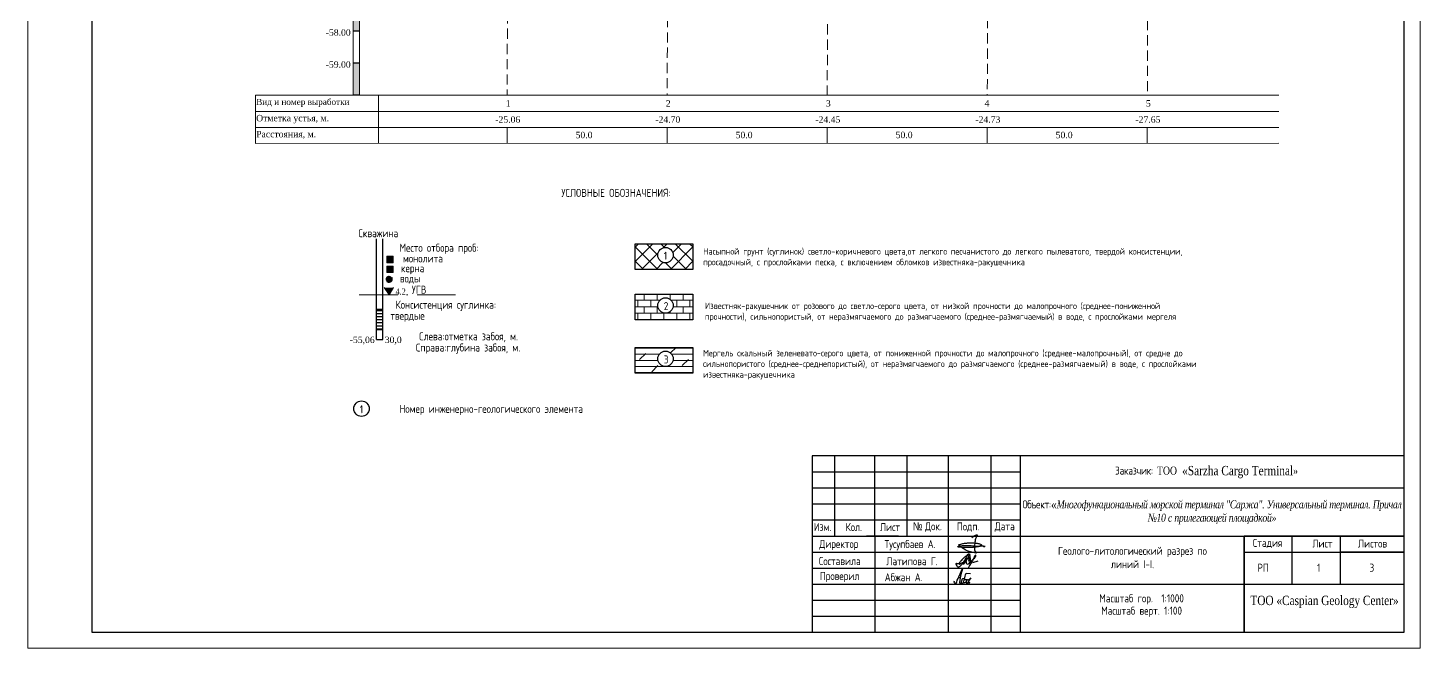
# Model space of a CAD drawing. Header units: millimetres. Extents: x 19501 to 20861, y 4502 to 5081.
# Drawn here: x 19501.1 to 19936.1, y 4502.3 to 4695.9 of the extents above; entities that cross this region are included whole.
import ezdxf

# ---------------------------------------------------------------- set-up
doc = ezdxf.new("R2010")
doc.units = ezdxf.units.MM
for name, pattern in [('ACAD_ISO03W100', [30, 12, -18]), ('ACAD_ISO10W100', [18, 12, -3, 0, -3]), ('HIDDEN2', [4.7625, 3.175, -1.5875])]:
    doc.linetypes.add(name, pattern=pattern)
for name, color, linetype, lineweight in [('ВодаГ', 160, 'ACAD_ISO03W100', 25), ('Известняк', 86, 'Continuous', 15), ('Мергель полускальный', 137, 'Continuous', 15), ('монолит', 1, 'Continuous', 9), ('Насып-навал грунта', 36, 'Continuous', 15), ('Рамка 1', 3, 'Continuous', 50)]:
    doc.layers.add(name, color=color, linetype=linetype, lineweight=lineweight)
doc.layers.add('керн', color=7, linetype='Continuous')
doc.layers.add('Рамка проb', color=7, linetype='Continuous')
doc.styles.add('roman', font='times.ttf')
doc.styles.add('simples.shx', font='simplex.shx', dxfattribs={"width": 0.8, "height": 2.5})
doc.styles.add('STYLE1', font='simplex.shx', dxfattribs={"width": 0.8})

msp = doc.modelspace()

# ---------------------------------------------------------------- hatches: boundary and pattern name
at = {"lineweight": 13}
for points in [[(19604.73, 4704.83), (19602.73, 4704.83), (19602.73, 4694.83), (19604.73, 4694.83)], [(19604.73, 4684.83), (19602.73, 4684.83), (19602.73, 4674.83), (19604.73, 4674.83)]]:
    msp.add_hatch(color=251, dxfattribs=at).paths.add_polyline_path(points)
h = msp.add_hatch()
h.set_pattern_fill('LINE', color=256, scale=0.3)
h.set_pattern_definition([(0, (-751402.88055, -5117688.7121), (0, 0.9525), [])])
h.paths.add_polyline_path([(19612.06, 4608.1), (19610.06, 4608.1), (19610.06, 4601.77), (19612.06, 4601.77)])
at = {"layer": 'ВодаГ', "lineweight": 13, "ltscale": 0.2}
for points in [[(19614.95, 4617.48, 1), (19612.88, 4617.48, 1)], [(19615.39, 4614.83), (19612.43, 4614.83), (19613.97, 4612.55)]]:
    msp.add_hatch(color=256, dxfattribs=at).paths.add_polyline_path(points)
at = {"layer": 'Известняк'}
h = msp.add_hatch(dxfattribs=at)
h.set_pattern_fill('AR-B816', color=256, scale=0.01, style=0)
h.set_pattern_definition([(0, (814.3936, 69.3245), (0, 2.032), []), (90, (814.3936, 69.3245), (-2.032, 2.032), [2.032, -2.032])])
edge = h.paths.add_edge_path()
edge.add_arc((19700.32, 4609.23), 2.41, 0, 360)
h.paths.add_polyline_path([(19690.86, 4612.8), (19690.86, 4604.79), (19708.86, 4604.79), (19708.86, 4612.8)])
at = {"layer": 'керн', "lineweight": 13, "ltscale": 0.9}
msp.add_hatch(color=8, dxfattribs=at).paths.add_polyline_path([(19615.23, 4619.52), (19615.23, 4621.52), (19613.23, 4621.52), (19613.23, 4619.52)])
at = {"layer": 'Мергель полускальный'}
h = msp.add_hatch(dxfattribs=at)
h.set_pattern_fill('DOLMIT', color=256, scale=0.3, style=0)
h.set_pattern_definition([(0, (9589016.16, 4828861.698), (0, 1.905), []), (45, (9589016.16, 4828861.698), (-3.809997403, 3.809997403), [2.6940768363, -5.3881536726])])
edge = h.paths.add_edge_path()
edge.add_arc((19700.32, 4592.58), 2.41, 0, 360)
h.paths.add_polyline_path([(19690.86, 4596.14), (19690.86, 4588.14), (19708.86, 4588.14), (19708.86, 4596.14)])
at = {"layer": 'монолит', "lineweight": 13, "ltscale": 0.9}
msp.add_hatch(color=256, dxfattribs=at).paths.add_polyline_path([(19615.23, 4622.58), (19615.23, 4624.58), (19613.23, 4624.58), (19613.23, 4622.58)])
at = {"layer": 'Насып-навал грунта', "lineweight": 13}
h = msp.add_hatch(dxfattribs=at)
h.set_pattern_fill('NET', color=256, angle=45, style=0)
h.set_pattern_definition([(45, (814.3936, 74.5186), (-2.24506403, 2.24506403), []), (135, (814.3936, 74.5186), (-2.24506403, -2.24506403), [])])
edge = h.paths.add_edge_path()
edge.add_arc((19700.32, 4624.95), 2.41, 0, 360)
h.paths.add_polyline_path([(19690.86, 4628.51), (19690.86, 4620.51), (19708.86, 4620.51), (19708.86, 4628.51)])

# ---------------------------------------------------------------- linework, layer by layer
at = {"color": 7, "lineweight": 13}
for p, q in [((19602.73, 5034.83), (19602.73, 4674.83)), ((19604.73, 4674.83), (19604.73, 5034.83)), ((19572.2, 4674.83), (19572.2, 4659.83)), ((19572.2, 4674.83), (19891.99, 4674.83)), ((19572.2, 4669.83), (19891.99, 4669.83)), ((19572.2, 4664.83), (19891.99, 4664.83)), ((19650.83, 4664.83), (19650.83, 4659.84)), ((19700.83, 4664.83), (19700.83, 4659.84)), ((19750.83, 4664.83), (19750.83, 4659.84)), ((19800.83, 4664.83), (19800.83, 4659.84)), ((19850.83, 4664.83), (19850.83, 4659.84)), ((19572.2, 4659.83), (19891.99, 4659.86))]:
    msp.add_line(p, q, dxfattribs=at)
at = {"linetype": 'HIDDEN2', "lineweight": 13}
for p, q in [((19751, 4730.33), (19750.87, 4674.83)), ((19650.99, 4724.23), (19650.87, 4674.83)), ((19701, 4727.83), (19700.87, 4674.83)), ((19801, 4727.53), (19800.87, 4674.83)), ((19850.92, 4698.33), (19850.87, 4674.83))]:
    msp.add_line(p, q, dxfattribs=at)
at = {"color": 7}
for p, q in [((19604.73, 4694.83), (19602.73, 4694.83)), ((19604.73, 4694.83), (19602.73, 4694.83)), ((19604.73, 4684.83), (19602.73, 4684.83)), ((19604.73, 4684.83), (19602.73, 4684.83)), ((19604.73, 4674.83), (19602.73, 4674.83)), ((19604.73, 4674.83), (19602.73, 4674.83))]:
    msp.add_line(p, q, dxfattribs=at)
for p, q in [((19610.06, 4598.56), (19610.06, 4630.01)), ((19612.06, 4598.56), (19612.06, 4630.01)), ((19931.11, 4562.27), (19746.11, 4562.27)), ((19746.11, 4562.27), (19746.11, 4507.27)), ((19753.11, 4562.27), (19753.11, 4537.27)), ((19765.78, 4537.27), (19765.78, 4562.27)), ((19775.78, 4562.27), (19775.78, 4537.27)), ((19788.78, 4507.27), (19788.78, 4562.27)), ((19802.09, 4507.27), (19802.09, 4562.27)), ((19811.11, 4562.27), (19811.11, 4507.27)), ((19746.11, 4557.27), (19811.11, 4557.27)), ((19746.11, 4552.27), (19931.11, 4552.27)), ((19746.11, 4547.27), (19811.11, 4547.27)), ((19746.11, 4542.27), (19811.11, 4542.27)), ((19746.11, 4537.27), (19931.11, 4537.27)), ((19753.11, 4537.27), (19763.11, 4537.27)), ((19773.11, 4537.27), (19763.11, 4537.27)), ((19765.78, 4537.27), (19765.78, 4507.27)), ((19881.11, 4537.27), (19881.11, 4532.27)), ((19931.11, 4537.27), (19881.11, 4537.27)), ((19881.11, 4507.27), (19881.11, 4537.27)), ((19881.11, 4537.27), (19881.11, 4507.27)), ((19896.11, 4522.27), (19896.11, 4537.27)), ((19896.11, 4537.27), (19911.11, 4537.27)), ((19746.11, 4532.27), (19811.11, 4532.27)), ((19881.11, 4532.27), (19931.11, 4532.27)), ((19931.11, 4532.27), (19911.11, 4532.27)), ((19746.11, 4527.27), (19811.11, 4527.27)), ((19746.11, 4522.27), (19931.11, 4522.27)), ((19746.11, 4517.27), (19811.11, 4517.27)), ((19746.11, 4512.27), (19811.11, 4512.27))]:
    msp.add_line(p, q)
at = {"linetype": 'Continuous'}
msp.add_line((19911.11, 4537.27), (19911.11, 4522.27), dxfattribs=at)
at = {"color": 7, "lineweight": 13}
msp.add_lwpolyline([(19610.69, 4674.83), (19610.69, 4659.83)], dxfattribs=at)
for points in [[(19690.86, 4628.51), (19708.86, 4628.51), (19708.86, 4620.51), (19690.86, 4620.51)], [(19690.86, 4612.8), (19708.86, 4612.8), (19708.86, 4604.79), (19690.86, 4604.79)], [(19690.86, 4596.14), (19708.86, 4596.14), (19708.86, 4588.14), (19690.86, 4588.14)]]:
    msp.add_lwpolyline(points, close=True)
for points in [[(19610.06, 4608.1), (19612.06, 4608.1)], [(19610.06, 4601.77), (19612.06, 4601.77)], [(19610.06, 4598.56), (19612.06, 4598.56)]]:
    msp.add_lwpolyline(points)
at = {"color": 160, "elevation": 14.21}
msp.add_lwpolyline([(19796.38, 4529.03), (19798.01, 4529.56)], dxfattribs=at)
at = {"color": 160}
for points in [[(19790.47, 4523.21), (19790.41, 4522.83), (19790.58, 4522.61), (19791.1, 4522.57), (19791.33, 4522.85), (19791.47, 4523.45), (19791.73, 4524), (19792.01, 4524.56), (19792.72, 4526.22), (19793.08, 4527.14), (19792.99, 4526.62), (19792.83, 4526), (19792.68, 4525.62), (19792.54, 4524.73), (19792.44, 4524.1), (19792.29, 4523.49), (19792.14, 4522.73), (19792.25, 4522.58), (19792.63, 4522.57), (19792.74, 4522.68), (19792.85, 4522.53), (19793.28, 4522.55), (19793.48, 4522.85), (19793.57, 4523.32), (19793.72, 4523.7), (19793.77, 4523.9), (19793.35, 4523.88), (19793.07, 4523.87), (19792.94, 4523.65), (19792.88, 4523.46), (19792.79, 4523.2), (19792.71, 4522.92), (19792.74, 4522.68)], [(19791.88, 4524.3), (19792.47, 4524.28)], [(19793.77, 4523.9), (19793.86, 4524.25), (19793.97, 4524.72), (19794.07, 4525.14), (19794.31, 4525.66), (19795.64, 4525.55)], [(19794.95, 4523.63), (19794.66, 4523.61), (19794.5, 4523.44), (19794.35, 4523.33), (19794.31, 4523), (19794.28, 4522.73), (19794.32, 4522.57), (19794.65, 4522.56), (19795.04, 4522.97), (19795.22, 4523.49), (19795.45, 4523.94), (19795.69, 4524.18), (19795.22, 4523.49), (19795.04, 4522.97), (19794.99, 4522.57), (19795.27, 4522.67), (19795.43, 4522.92)], [(19793.72, 4523.7), (19794.14, 4523.71), (19794.35, 4523.69), (19794.35, 4523.33), (19794.26, 4523.11), (19794.02, 4522.77), (19793.9, 4522.68), (19793.63, 4522.64)], [(19794.54, 4523.65), (19794.35, 4523.33), (19794.16, 4522.74), (19794.13, 4522.63)]]:
    msp.add_lwpolyline(points, dxfattribs=at)
at = {"ltscale": 3}
for centre in [(19700.32, 4624.95), (19700.32, 4609.23), (19700.32, 4592.58), (19605.34, 4577.02)]:
    msp.add_circle(centre, 2.41, dxfattribs=at)
at = {"color": 5, "lineweight": 25}
msp.add_spline([(19796.04, 4536.81), (19796.58, 4537.15), (19796.99, 4537.4), (19797.47, 4537.64), (19797.69, 4537.68), (19797.69, 4537.41), (19797.52, 4537.08), (19797.03, 4535.68), (19796.9, 4534.18), (19797, 4532.59), (19797.25, 4532.17), (19797.41, 4531.9), (19797.29, 4531.92), (19794.32, 4532.76), (19792.55, 4533.89), (19791.99, 4534.5), (19792.33, 4534.67), (19793.44, 4534.94), (19794.13, 4535.04), (19795.33, 4535.12), (19796.67, 4535.1), (19797.66, 4534.99), (19798.18, 4534.9), (19798.73, 4534.75), (19799.11, 4534.43), (19798.68, 4534.16), (19797.79, 4533.86), (19796.15, 4533.72), (19794.36, 4533.71), (19792.38, 4533.74), (19791.84, 4533.81), (19791.56, 4533.96), (19791.69, 4534.01), (19796.34, 4534.23), (19799.29, 4534.15), (19799.85, 4534.1), (19800.05, 4533.96), (19799.76, 4533.88), (19799.72, 4534.03), (19800.19, 4534.07)], degree=3, dxfattribs=at)
at = {"color": 160}
for points in [[(19792.37, 4528.78, 14.21), (19792.04, 4528.65, 14.21), (19791.43, 4528.61, 14.21), (19791.09, 4528.7, 14.21), (19791.3, 4528.01, 14.21), (19791.69, 4527.66, 14.21), (19792.04, 4527.66, 14.21), (19792.37, 4527.81, 14.21), (19792.55, 4528.06, 14.21), (19793.03, 4528.48, 14.21), (19793.7, 4529.53, 14.21), (19794.53, 4531.05, 14.21), (19794.95, 4531.72, 14.21), (19795.3, 4531.67, 14.21), (19795.01, 4530.88, 14.21), (19794.13, 4529.54, 14.21), (19793.34, 4528.37, 14.21)], [(19794.11, 4529.42, 14.21), (19794.57, 4530, 14.21), (19795.1, 4530.48, 14.21), (19795.37, 4530.61, 14.21), (19795.52, 4530.17, 14.21), (19795.35, 4529.56, 14.21), (19795.13, 4529.38, 14.21), (19795.22, 4529.89, 14.21), (19795.46, 4530.53, 14.21), (19795.54, 4530.9, 14.21), (19795.45, 4531.23, 14.21), (19794.99, 4531.27, 14.21), (19794.42, 4531.05, 14.21), (19793.5, 4530.48, 14.21), (19792.73, 4529.56, 14.21), (19792.06, 4528.7, 14.21), (19792.04, 4528.54, 14.21), (19792.22, 4528.5, 14.21), (19792.7, 4528.74, 14.21), (19793.63, 4529.29, 14.21), (19794.07, 4529.45, 14.21), (19794.27, 4529.31, 14.21), (19794.25, 4528.79, 14.21), (19794.79, 4528.52, 14.21), (19795.43, 4529.03, 14.21), (19796.23, 4529.86, 14.21), (19796.85, 4530.39, 14.21), (19797.29, 4531.01, 14.21), (19797.26, 4531.28, 14.21), (19796.89, 4530.94, 14.21), (19796.45, 4530.02, 14.21), (19795.33, 4528.06, 14.21), (19794.86, 4527.2, 14.21)]]:
    msp.add_spline(points, degree=3, dxfattribs=at)
at = {"layer": 'ВодаГ', "color": 5, "lineweight": 13, "ltscale": 0.5}
for p, q in [((19613.97, 4612.55), (19612.43, 4614.83)), ((19615.39, 4614.83), (19613.97, 4612.55))]:
    msp.add_line(p, q, dxfattribs=at)
at = {"layer": 'ВодаГ', "linetype": 'ACAD_ISO10W100', "lineweight": 18, "flags": 128}
msp.add_lwpolyline([(19604.65, 4612.55), (19636.01, 4612.55)], dxfattribs=at)
at = {"layer": 'ВодаГ', "lineweight": 13, "ltscale": 0.2}
msp.add_circle((19613.92, 4617.48), 1.04, dxfattribs=at)
at = {"layer": 'Рамка 1', "color": 7, "lineweight": 20}
msp.add_lwpolyline([(19936.11, 5081.27), (19936.11, 4502.27), (19501.11, 4502.27), (19501.11, 5081.27)], close=True, dxfattribs=at)
at = {"layer": 'Рамка 1', "color": 7, "lineweight": 30}
msp.add_lwpolyline([(19931.11, 4507.27), (19931.11, 5076.27), (19521.11, 5076.27), (19521.11, 4507.27)], close=True, dxfattribs=at)
at = {"layer": 'Рамка проb', "lineweight": 13, "ltscale": 2}
for p, q in [((19615.23, 4624.58), (19613.23, 4624.58)), ((19613.23, 4624.58), (19613.23, 4622.58)), ((19615.23, 4622.58), (19615.23, 4624.58)), ((19613.23, 4622.58), (19615.23, 4622.58)), ((19615.23, 4621.52), (19613.23, 4621.52)), ((19613.23, 4621.52), (19613.23, 4619.52)), ((19615.23, 4619.52), (19615.23, 4621.52)), ((19613.23, 4619.52), (19615.23, 4619.52))]:
    msp.add_line(p, q, dxfattribs=at)

# ---------------------------------------------------------------- texts
at = {"color": 7, "ltscale": 2, "style": 'simples.shx', "width": 0.8}
for s, p in [('1', (19699.8, 4623.51)), ('2', (19699.8, 4607.79)), ('3', (19699.8, 4591.14)), ('1', (19604.82, 4575.58))]:
    msp.add_text(s, height=2.5, dxfattribs=at).set_placement(p)
at = {"color": 2, "attachment_point": 1, "style": 'roman'}
for s, insert, char_height, width, line_spacing_factor in [('{\\C256;-58.00}', (19594.17, 4695.45), 2, 8.3092, 0.72), ('{\\C256;-59.00}', (19594.17, 4685.45), 2, 8.3092, 0.72), ('{\\C256;Вид и номер выработки}', (19572.44, 4673.73), 1.9, 50.4773, 0.631579), ('{\\C256;Отметка устья, м.}', (19572.44, 4668.73), 2, 39.4868, 0.72), ('{\\C256;Расстояния, м.}', (19572.44, 4663.73), 2, 39.4868, 0.72), ('{\\C256;30,0}', (19612.62, 4599.51), 2, 8.3092, 0.72)]:
    msp.add_mtext(s, dxfattribs=dict(at, insert=insert, char_height=char_height, width=width, line_spacing_factor=line_spacing_factor))
at = {"char_height": 2, "width": 8.3092, "attachment_point": 1, "line_spacing_factor": 0.72, "style": 'roman'}
for s, insert in [('1', (19650.43, 4673.32)), ('2', (19700.43, 4673.32)), ('3', (19750.43, 4673.32)), ('4', (19799.99, 4673.32)), ('5', (19850.43, 4673.32)), ('-25.06', (19647.15, 4668.28)), ('-24.70', (19697.15, 4668.28)), ('-24.45', (19747.15, 4668.28)), ('-24.73', (19797.15, 4668.28)), ('-27.65', (19847.15, 4668.28)), ('50.0', (19672.24, 4663.45)), ('50.0', (19722.24, 4663.45)), ('50.0', (19772.24, 4663.46)), ('50.0', (19822.24, 4663.45)), ('-55,06', (19601.67, 4599.51))]:
    msp.add_mtext(s, dxfattribs=dict(at, insert=insert))
at = {"color": 0, "attachment_point": 5, "style": 'STYLE1'}
for s, insert, char_height, width in [('УСЛОВНЫЕ ОБОЗНАЧЕНИЯ:', (19684.87, 4644.38), 2.5, 118.8393), ('Скважина', (19610.59, 4631.79), 2.5, 45.418), ('Место отбора проб:', (19629.59, 4626.91), 2.5, 45.418), ('монолита', (19624.55, 4623.91), 2.5, 118.8393), ('\\pxql;Насыпной грунт (суглинок) светло-коричневого цвета,от легкого песчанистого до легкого пылеватого, твердой консистенции, просадочный, с прослойками песка, с включением обломков известняка-ракушечника ', (19787.32, 4624.18), 2, 150.4413), ('керна', (19621.32, 4620.52), 2.5, 118.8393), ('воды', (19620.56, 4617.46), 2.5, 118.8393), ('УГВ ', (19623.33, 4614.16), 2.5, 118.8393), ('Консистенция суглинка:', (19631.69, 4609.13), 2.5, 118.8393), ('твердые', (19619.72, 4605.7), 2.5, 118.8393), ('Слева:отметка забоя, м.', (19638.79, 4599.31), 2.5, 45.418), ('Справа:глубина забоя, м.', (19638.64, 4595.76), 2.5, 45.418), ('Номер инженерно-геологического элемента', (19645.87, 4576.62), 2.5, 104.4943), ('{\\fArial|b0|i0|c204|p34;№ }Док.{\\Ftxt|c204; }', (19782.16, 4540.06), 2.5, 12.1877), ('Подп.{\\Ftxt|c204; }', (19794.89, 4540.06), 2.5, 10.7681), ('Дата{\\Ftxt|c204; }', (19806.32, 4540.06), 2.5, 10.4531), ('Изм.{\\Ftxt|c204; }', (19749.4, 4540.06), 2.5, 10.4131), ('Кол.{\\Ftxt|c204; }', (19759.17, 4540.06), 2.5, 11.8331), ('Лист{\\Ftxt|c204; }', (19770.48, 4540.06), 2.5, 10.4131), ('Директор{\\Ftxt|c204; }', (19754.48, 4534.45), 2.5, 17.5313), ('Тусупбаев А.', (19776.74, 4534.4), 2.5, 24.9484), ('Геолого-литологический разрез по линий I-I.', (19846.22, 4530.55), 2.5, 52.7703), ('Стадия{\\Ftxt|c204; }', (19888.43, 4534.92), 2.5, 17.5328), ('Лист{\\Ftxt|c204; }', (19905.58, 4534.92), 2.5, 15.0411), ('Листов{\\Ftxt|c204; }', (19921.23, 4534.92), 2.5, 17.1773), ('Составила{\\Ftxt|c204; }', (19754.79, 4529.45), 2.5, 21.0924), ('Латипова Г.{\\Ftxt|c204; }', (19777.36, 4529.4), 2.5, 20.9651), ('РП', (19887.05, 4527.37), 2.5, 11.1265), ('1', (19904.42, 4527.37), 2.5, 10.4145), ('3', (19921.02, 4527.37), 2.5, 10.4145), ('Проверил{\\Ftxt|c204; }', (19754.74, 4524.45), 2.5, 19.5348), ('Абжан А.{\\Ftxt|c204; }', (19774.74, 4524.4), 2.5, 17.5313), ('Масштаб гор.  1:1000{\\Ftxt|c204; }', (19849.07, 4517.48), 2.5, 37.465), ('Масштаб верт. 1:100{\\Ftxt|c204; }', (19849.07, 4513.62), 2.5, 37.465)]:
    msp.add_mtext(s, dxfattribs=dict(at, insert=insert, char_height=char_height, width=width))
at = {"color": 2, "char_height": 2.5, "width": 120.0086, "attachment_point": 5, "style": 'STYLE1'}
for s, insert in [('\\A1;{\\T0.95;\\C256;Заказчик: \\fTimes New Roman|b0|i0|c204|p18;\\T1;ТОО \\A0;\\H1.16667x; «\\fTimes New Roman|b0|i0|c0|p18;Sarzha Cargo Terminal\\A1;\\fTimes New Roman|b0|i0|c204|p18;\\H0.85714x;»\\fTimes New Roman|b0|i1|c204|p18;\\T0.95;  }', (19869.35, 4557.21)), ('{\\fTimes New Roman|b0|i0|c204|p18;\\H1.16667x;\\C256;ТОО «Caspian Geology Center»}', (19906.22, 4516.69))]:
    msp.add_mtext(s, dxfattribs=dict(at, insert=insert))
at = {"color": 0, "insert": (19871.07, 4544.76), "char_height": 2.5, "width": 120.0086, "attachment_point": 5, "line_spacing_factor": 0.9, "style": 'STYLE1'}
msp.add_mtext('\\A1;{\\T0.95;\\C256;Объект:\\A0;\\fTimes New Roman|b0|i0|c204|p18;\\H1.16667x;\\T1;«\\A1;\\fTimes New Roman|b0|i1|c204|p18;\\H0.85714x;\\T0.95;Многофункциональный морской терминал "Саржа". Универсальный терминал. Причал №10 с прилегающей площадкой»}', dxfattribs=at)
at = {"layer": 'ВодаГ', "color": 5, "lineweight": 13, "ltscale": 0.2, "style": 'roman', "width": 0.8}
msp.add_text('4.2', height=2, dxfattribs=at).set_placement((19615.98, 4612.56))

# ---------------------------------------------------------------- next in the draw order: texts
at = {"color": 0, "char_height": 2, "width": 150.4413, "attachment_point": 5, "style": 'STYLE1', "bg_fill": 2}
for s, insert in [('\\pxql;Известняк-ракушечник от розового до светло-серого цвета, от низкой прочности до малопрочного (среднее-пониженной прочности), сильнопористый, от неразмягчаемого до размягчаемого (среднее-размягчаемый) в воде, с прослойками мергеля', (19787.87, 4607.17)), ('\\pxql;Мергель скальный зеленевато-серого цвета, от пониженной прочности до малопрочного (среднее-малопрочный), от средне до сильнопористого (среднее-среднепористый), от неразмягчаемого до размягчаемого (среднее-размягчаемый) в воде, с прослойками известняка-ракушечника', (19787.29, 4590.76))]:
    msp.add_mtext(s, dxfattribs=dict(at, insert=insert))

doc.saveas('drawing.dxf')
